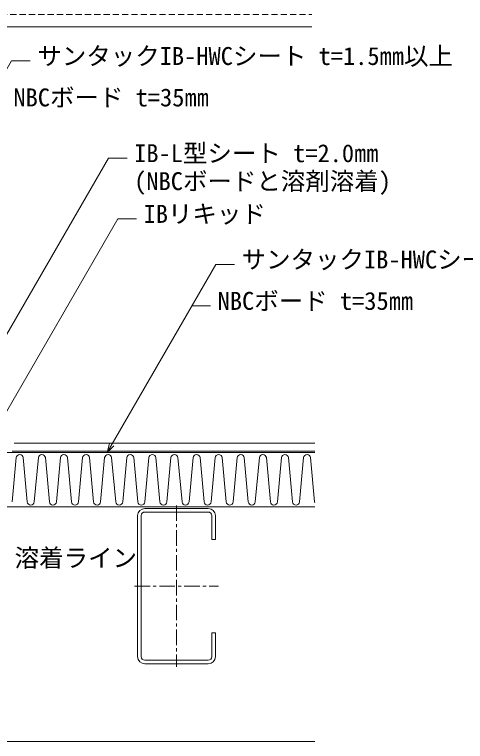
# Model space of a CAD drawing. Units: millimetres, scale not verified. Extents: x -840 to 840, y -594 to 594.
# Drawn here: x 223.3 to 513.3, y -330.5 to 137.5 of the extents above; entities that cross this region are included whole.
import ezdxf
from ezdxf.enums import TextEntityAlignment as Align

# ---------------------------------------------------------------- set-up
doc = ezdxf.new("R2010")
doc.units = ezdxf.units.MM
doc.header["$LTSCALE"] = 2
doc.linetypes.add('CHAIN1', pattern=[8, 5, -1, 1, -1])
doc.linetypes.add('DASHED2', pattern=[3, 2, -1])
for name, color, linetype, lineweight in [('0-0_断熱材', 4, 'Continuous', 9), ('0-1_鋼材(C型・H鋼ｅｔｃ)', 7, 'Continuous', 9), ('0-2_中心線', 2, 'CHAIN1', 9), ('0-5_文字', 5, 'Continuous', 9), ('0-9_躯体', 7, 'Continuous', 9), ('0-B_IBｼｰﾄ', 7, 'Continuous', 9), ('0-D_寸法線', 7, 'Continuous', 9)]:
    doc.layers.add(name, color=color, linetype=linetype, lineweight=lineweight)
doc.styles.add('ＭＳ ゴシック', font='')
doc.styles.get('ＭＳ ゴシック').set_extended_font_data('MS Gothic')

msp = doc.modelspace()

# ---------------------------------------------------------------- linework, layer by layer
at = {"layer": '0-0_断熱材', "color": 7, "linetype": 'DASHED2'}
msp.add_line((-175.561, 137.523), (414.439, 137.523), dxfattribs=at)
at = {"layer": '0-0_断熱材'}
for p, q in [((224.35, -147.743), (221.749, -176.211)), ((228.857, -147.743), (231.457, -176.211)), ((238.565, -147.743), (235.964, -176.211)), ((243.071, -147.743), (245.672, -176.211)), ((252.779, -147.743), (250.179, -176.211)), ((257.286, -147.743), (259.887, -176.211)), ((266.994, -147.743), (264.394, -176.211)), ((271.501, -147.743), (274.101, -176.211)), ((281.209, -147.743), (278.608, -176.211)), ((285.716, -147.743), (288.316, -176.211)), ((295.424, -147.743), (292.823, -176.211)), ((299.93, -147.743), (302.531, -176.211)), ((309.638, -147.743), (307.038, -176.211)), ((314.145, -147.743), (316.746, -176.211)), ((323.853, -147.743), (321.252, -176.211)), ((328.36, -147.743), (330.96, -176.211)), ((338.068, -147.743), (335.467, -176.211)), ((342.575, -147.743), (345.175, -176.211)), ((352.282, -147.743), (349.682, -176.211)), ((356.789, -147.743), (359.39, -176.211)), ((366.497, -147.743), (363.897, -176.211)), ((371.004, -147.743), (373.605, -176.211)), ((380.712, -147.743), (378.111, -176.211)), ((385.219, -147.743), (387.819, -176.211)), ((394.927, -147.743), (392.326, -176.211)), ((399.434, -147.743), (402.034, -176.211)), ((409.141, -147.743), (406.541, -176.211)), ((413.648, -147.743), (416.249, -176.211))]:
    msp.add_line(p, q, dxfattribs=at)
at = {"layer": '0-0_断熱材', "color": 7}
msp.add_lwpolyline([(416.439, -179.477), (116.439, -179.477), (116.439, -144.477), (416.439, -144.477)], dxfattribs=at)
at = {"layer": '0-0_断熱材'}
for centre, start, end in [((226.603, -147.954), 5.35135, 174.64865), ((240.818, -147.954), 5.35135, 174.64865), ((255.033, -147.954), 5.35135, 174.64865), ((269.247, -147.954), 5.35135, 174.64865), ((283.462, -147.954), 5.35135, 174.64865), ((297.677, -147.954), 5.35135, 174.64865), ((311.892, -147.954), 5.35135, 174.64865), ((326.106, -147.954), 5.35135, 174.64865), ((340.321, -147.954), 5.35135, 174.64865), ((354.536, -147.954), 5.35135, 174.64865), ((368.751, -147.954), 5.35135, 174.64865), ((382.965, -147.954), 5.35135, 174.64865), ((397.18, -147.954), 5.35135, 174.64865), ((411.395, -147.954), 5.35135, 174.64865), ((233.711, -176), 185.35135, 354.64865), ((247.925, -176), 185.35135, 354.64865), ((262.14, -176), 185.35135, 354.64865), ((276.355, -176), 185.35135, 354.64865), ((290.57, -176), 185.35135, 354.64865), ((304.784, -176), 185.35135, 354.64865), ((318.999, -176), 185.35135, 354.64865), ((333.214, -176), 185.35135, 354.64865), ((347.429, -176), 185.35135, 354.64865), ((361.643, -176), 185.35135, 354.64865), ((375.858, -176), 185.35135, 354.64865), ((390.073, -176), 185.35135, 354.64865), ((404.287, -176), 185.35135, 354.64865), ((418.502, -176), 185.35135, 204.27964)]:
    msp.add_arc(centre, 2.263, start, end, dxfattribs=at)
at = {"layer": '0-1_鋼材(C型・H鋼ｅｔｃ)'}
for p, q in [((347.839, -180.477), (307.039, -180.477)), ((302.439, -185.077), (302.439, -275.877)), ((304.739, -275.877), (304.739, -185.077)), ((307.039, -182.777), (347.839, -182.777)), ((347.839, -278.177), (307.039, -278.177)), ((307.039, -280.477), (347.839, -280.477))]:
    msp.add_line(p, q, dxfattribs=at)
for points in [[(350.139, -185.077), (350.139, -200.477), (352.439, -200.477), (352.439, -185.077)], [(352.439, -275.877), (352.439, -260.477), (350.139, -260.477), (350.139, -275.877)]]:
    msp.add_lwpolyline(points, dxfattribs=at)
for centre, radius, start, end in [((307.039, -185.077), 4.6, 90, 180), ((347.839, -185.077), 4.6, 0, 90), ((307.039, -185.077), 2.3, 90, 180), ((347.839, -185.077), 2.3, 0, 90), ((307.039, -275.877), 4.6, 180, 270), ((307.039, -275.877), 2.3, 180, 270), ((347.839, -275.877), 4.6, 270, 0), ((347.839, -275.877), 2.3, 270, 0)]:
    msp.add_arc(centre, radius, start, end, dxfattribs=at)
at = {"layer": '0-2_中心線'}
for p, q in [((327.439, -178.477), (327.439, -282.477)), ((300.439, -230.477), (354.439, -230.477))]:
    msp.add_line(p, q, dxfattribs=at)
at = {"layer": '0-9_躯体'}
for p, q in [((-175.561, 129.523), (414.439, 129.523)), ((416.439, -330.477), (-377.561, -330.477))]:
    msp.add_line(p, q, dxfattribs=at)
at = {"layer": '0-B_IBｼｰﾄ'}
for p, q in [((223.029, -138.477), (416.439, -138.477)), ((221.689, -143.477), (416.439, -143.477))]:
    msp.add_line(p, q, dxfattribs=at)
at = {"layer": '0-D_寸法線'}
for p, q in [((177.089, -139.477), (283.64, 45.077)), ((283.64, 45.077), (295.64, 45.077)), ((211.788, -128.942), (289.704, 6.015)), ((289.704, 6.015), (301.704, 6.015)), ((337.336, -50.007), (349.336, -50.007))]:
    msp.add_line(p, q, dxfattribs=at)
for points in [[(151.439, -13.492), (221.377, 107.646), (233.377, 107.646)], [(282.795, -144.477), (352.733, -23.339), (364.733, -23.339)], [(287.037, -140.234), (282.795, -144.477), (284.348, -138.681)]]:
    msp.add_lwpolyline(points, dxfattribs=at)

# ---------------------------------------------------------------- texts
at = {"layer": '0-5_文字', "color": 7, "style": 'ＭＳ ゴシック'}
for s, p in [('サンタックIB-HWCシート t=1.5㎜以上', (237.918, 101.587)), ('NBCボード t=35㎜', (222.521, 74.919)), ('IB-L型シート t=2.0㎜', (300.18, 39.018)), ('(NBCボードと溶剤溶着)', (300.18, 21.018)), ('IBリキッド', (306.244, -0.044)), ('サンタックIB-HWCシート t=1.5㎜以上', (369.274, -29.398)), ('NBCボード t=35㎜', (353.877, -56.066)), ('溶着ライン', (223.294, -221.558))]:
    msp.add_text(s, height=11.54, dxfattribs=at).set_placement(p, align=Align.BOTTOM_LEFT)

doc.saveas('drawing.dxf')
